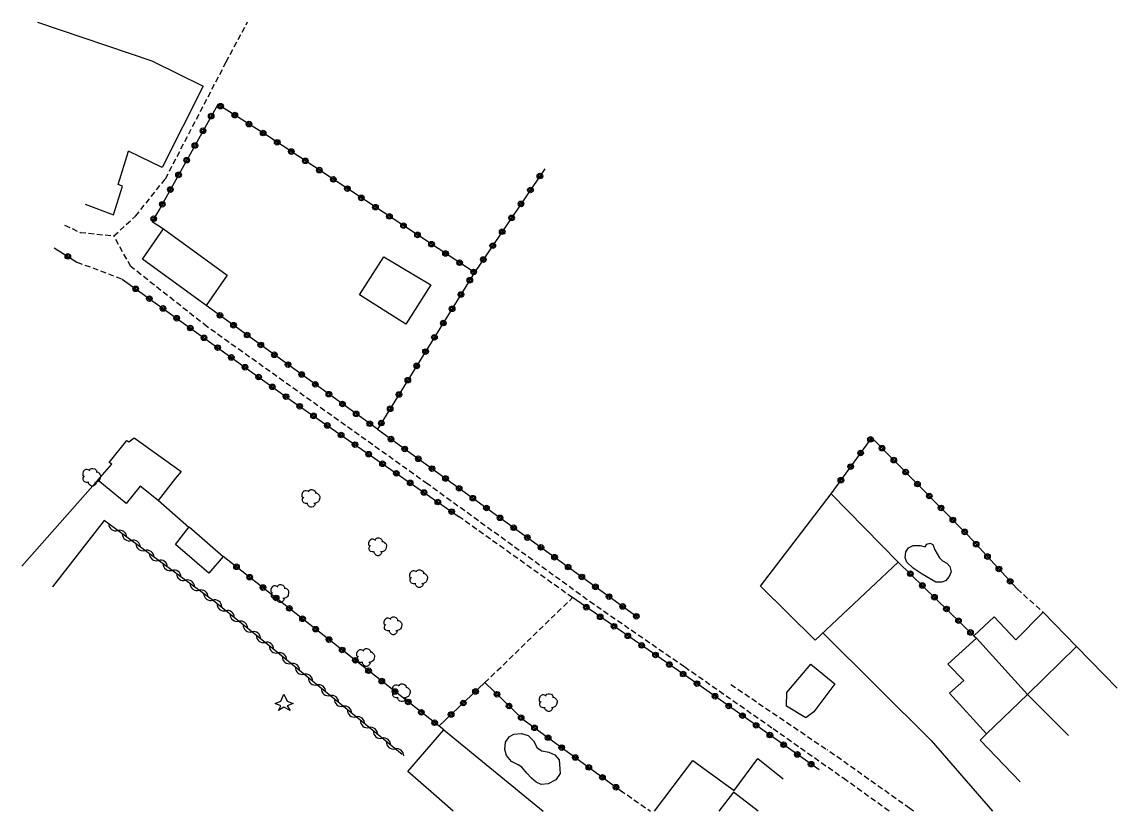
# Model space of a CAD drawing. Header units: millimetres. Extents: x 157000 to 158000, y 121000 to 122000.
# Drawn here: x 157491.7 to 157589.4, y 121000 to 121070.4 of the extents above; entities that cross this region are included whole.
import ezdxf

# ---------------------------------------------------------------- set-up
doc = ezdxf.new("R2010")
doc.units = ezdxf.units.MM
doc.linetypes.add('DASHED', pattern=[0.75, 0.5, -0.25])
doc.layers.get('0').update_dxf_attribs({"linetype": 'CONTINUOUS'})
for name, color, linetype in [('W0017', 7, 'CONTINUOUS'), ('W0070', 7, 'DASHED'), ('W0101', 7, 'CONTINUOUS'), ('W0104', 1, 'CONTINUOUS'), ('W0112', 1, 'DASHED'), ('W0211', 2, 'CONTINUOUS'), ('W0300', 7, 'CONTINUOUS'), ('W0303', 7, 'CONTINUOUS'), ('W0310', 3, 'CONTINUOUS'), ('W0322', 7, 'CONTINUOUS'), ('W0323', 7, 'CONTINUOUS'), ('W0515', 5, 'CONTINUOUS'), ('W1102', 7, 'CONTINUOUS')]:
    doc.layers.add(name, color=color, linetype=linetype)

# ---------------------------------------------------------------- blocks, each defined once
blk = doc.blocks.new('T300')
for p, q in [((-0.8, 0.514), (-0.857, 0.343)), ((-0.857, 0.343), (-0.857, 0.171)), ((-0.857, 0.171), (-0.743, 0.057)), ((-0.686, 0.629), (-0.8, 0.514)), ((-0.8, -0.057), (-0.743, 0.057)), ((-0.743, 0.057), (-0.686, 0.114)), ((-0.571, 0.686), (-0.686, 0.629)), ((-0.457, 0.686), (-0.571, 0.686)), ((-0.286, 0.629), (-0.457, 0.686)), ((-0.286, 0.629), (-0.171, 0.743)), ((-0.229, 0.571), (-0.286, 0.629)), ((-0.171, 0.743), (-0.057, 0.8)), ((-0.057, 0.8), (0.057, 0.8)), ((0.057, 0.8), (0.229, 0.743)), ((0.229, 0.743), (0.343, 0.629)), ((0.343, 0.629), (0.4, 0.514)), ((0.457, 0.457), (0.343, 0.457)), ((0.4, 0.514), (0.4, 0.457)), ((0.571, 0.4), (0.457, 0.457)), ((0.571, 0.4), (0.686, 0.286)), ((0.686, 0.286), (0.743, 0.171)), ((0.743, 0.057), (0.686, -0.171)), ((0.743, 0.171), (0.743, 0.057)), ((-0.8, -0.171), (-0.8, -0.057)), ((-0.8, -0.229), (-0.8, -0.171)), ((-0.743, -0.343), (-0.8, -0.229)), ((-0.686, -0.4), (-0.743, -0.343)), ((-0.514, -0.457), (-0.686, -0.4)), ((-0.4, -0.457), (-0.514, -0.457)), ((-0.4, -0.457), (-0.343, -0.457)), ((-0.343, -0.457), (-0.343, -0.4)), ((-0.343, -0.514), (-0.343, -0.457)), ((-0.286, -0.629), (-0.343, -0.514)), ((-0.171, -0.743), (-0.286, -0.629)), ((-0.057, -0.8), (-0.171, -0.743)), ((0.057, -0.8), (-0.057, -0.8)), ((0.171, -0.743), (0.057, -0.8)), ((0.229, -0.686), (0.171, -0.743)), ((0.286, -0.457), (0.229, -0.457)), ((0.286, -0.629), (0.229, -0.686)), ((0.457, -0.4), (0.286, -0.457)), ((0.343, -0.514), (0.286, -0.629)), ((0.343, -0.514), (0.343, -0.457)), ((0.571, -0.343), (0.457, -0.4)), ((0.629, -0.286), (0.571, -0.343)), ((0.686, -0.171), (0.629, -0.286))]:
    blk.add_line(p, q)
blk = doc.blocks.new('t323o')
at = {"color": 0, "linetype": 'Continuous'}
for radius in [0.25, 0.15]:
    blk.add_circle((0, 0), radius, dxfattribs=at)
blk = doc.blocks.new('T303')
for p, q in [((-0.765, 0), (-0.278, 0.209)), ((-0.278, -0.209), (-0.765, 0)), ((-0.278, 0.209), (0, 0.835)), ((0, 0.835), (0.278, 0.209)), ((0.278, 0.209), (0.835, 0)), ((0.835, 0), (0.278, -0.209)), ((-0.487, -0.626), (-0.278, -0.209)), ((0, -0.348), (-0.487, -0.626)), ((0.557, -0.626), (0, -0.348)), ((0.278, -0.209), (0.557, -0.626))]:
    blk.add_line(p, q)
blk = doc.blocks.new('t322o')
at = {"color": 0, "linetype": 'Continuous'}
for radius in [0.25, 0.15]:
    blk.add_circle((0, 0), radius, dxfattribs=at)
blk = doc.blocks.new('t310o')
at = {"color": 0, "linetype": 'Continuous'}
for centre, start, end in [((-0.5, 0.375), 216.8699, 323.1304), ((0.5, -0.375), 36.8699, 143.1303)]:
    blk.add_arc(centre, 0.625, start, end, dxfattribs=at)

msp = doc.modelspace()

# ---------------------------------------------------------------- linework, layer by layer
at = {"layer": 'W0017'}
msp.add_lwpolyline([(157563.194, 121015.925), (157572.853, 121006.309), (157578.328, 121000)], dxfattribs=at)
at = {"layer": 'W0070'}
for points in [[(157495.524, 121052.309), (157496.909, 121051.663), (157499.923, 121051.344), (157501.851, 121053.103), (157504.524, 121056.451), (157509.951, 121066.891), (157511.854, 121070.449)], [(157569.09, 121000), (157565.289, 121002.731), (157558.64, 121007.409), (157550.822, 121012.872), (157542.765, 121018.43), (157527.9, 121029.206), (157508.247, 121043.232), (157501.422, 121048.609), (157499.923, 121051.344)]]:
    msp.add_lwpolyline(points, dxfattribs=at)
at = {"layer": 'W0101'}
for points in [[(157581.431, 121010.417), (157585.825, 121014.68)], [(157580.783, 121002.603), (157577.208, 121006.319), (157577.789, 121006.883), (157581.431, 121010.417)], [(157557.405, 121000), (157555.204, 121001.682), (157553.911, 121000)]]:
    msp.add_lwpolyline(points, dxfattribs=at)
at = {"layer": 'W0104'}
for points in [[(157493.111, 121070.435), (157503.295, 121066.978), (157507.899, 121064.72), (157504.215, 121057.461), (157501.217, 121058.895)], [(157497.362, 121054.184), (157499.883, 121053.212), (157500.681, 121055.795), (157500.316, 121055.922), (157501.217, 121058.895)], [(157585.825, 121014.68), (157582.846, 121017.745), (157580.39, 121015.3), (157578.457, 121017.355), (157576.664, 121015.652), (157576.886, 121015.43), (157574.323, 121013.13), (157575.764, 121011.646), (157574.486, 121010.524), (157577.789, 121006.883)], [(157581.431, 121010.417), (157576.886, 121015.43)], [(157530.202, 121000), (157528.473, 121001.504), (157526.135, 121003.538), (157529.348, 121007.253), (157538.221, 121000)], [(157548.149, 121000), (157551.59, 121004.529), (157555.257, 121001.825), (157557.366, 121004.704), (157559.632, 121002.881)]]:
    msp.add_lwpolyline(points, dxfattribs=at)
for points in [[(157502.464, 121049.26), (157504.359, 121051.972), (157510.014, 121047.841), (157508.167, 121045.129)], [(157524.019, 121049.474), (157528.202, 121046.97), (157525.982, 121043.455), (157521.847, 121046.071)], [(157503.861, 121027.735), (157502.27, 121029.02), (157501.009, 121027.468), (157498.495, 121029.531), (157499.725, 121030.97), (157499.51, 121031.121), (157501.065, 121033.078), (157501.247, 121032.959), (157501.74, 121033.325), (157505.923, 121030.328), (157505.423, 121029.731)], [(157563.91, 121028.321), (157569.917, 121022.236), (157562.483, 121015.257), (157557.605, 121020.089)], [(157508.407, 121021.25), (157505.408, 121023.796), (157506.637, 121025.363), (157509.684, 121022.738)]]:
    msp.add_lwpolyline(points, close=True, dxfattribs=at)
at = {"layer": 'W0112'}
for points in [[(157496.626, 121049.013), (157500.648, 121047.493)], [(157533.028, 121011.47), (157540.843, 121019.053), (157530.727, 121026.268)], [(157580.528, 121019.828), (157582.846, 121017.745)], [(157554.971, 121011.3), (157563.577, 121005.465)], [(157567.283, 121002.833), (157563.577, 121005.465)], [(157570.941, 121000.232), (157567.283, 121002.833)], [(157545.095, 121001.865), (157547.803, 121000)], [(157571.275, 121000), (157570.941, 121000.232)]]:
    msp.add_lwpolyline(points, dxfattribs=at)
at = {"layer": 'W0211'}
for points in [[(157498.495, 121029.531), (157491.713, 121021.85)], [(157506.597, 121025.311), (157503.861, 121027.735)]]:
    msp.add_lwpolyline(points, dxfattribs=at)
at = {"layer": 'W0303'}
msp.add_lwpolyline([(157499.056, 121025.928), (157494.448, 121020.018)], dxfattribs=at)
at = {"layer": 'W0310'}
msp.add_lwpolyline([(157525.631, 121005.047), (157514.359, 121014.287), (157508.807, 121018.775), (157499.056, 121025.928)], dxfattribs=at)
at = {"layer": 'W0322'}
msp.add_lwpolyline([(157529.348, 121007.253), (157509.684, 121022.738)], dxfattribs=at)
at = {"layer": 'W0323'}
for points in [[(157538.374, 121057.338), (157532.103, 121048.073), (157520.698, 121055.604), (157513.437, 121060.401), (157509.183, 121063.088), (157503.992, 121053.729), (157503.334, 121052.64), (157504.359, 121051.972)], [(157494.598, 121050.277), (157496.626, 121049.013)], [(157532.103, 121048.073), (157523.439, 121034.085), (157508.167, 121045.129)], [(157500.648, 121047.493), (157515.911, 121036.543), (157530.727, 121026.268)], [(157523.439, 121034.085), (157546.576, 121017.362)], [(157563.91, 121028.321), (157567.541, 121033.332), (157576.119, 121024.637), (157580.528, 121019.828)], [(157569.917, 121022.236), (157576.664, 121015.652)], [(157552.334, 121011.119), (157540.843, 121019.053)], [(157533.028, 121011.47), (157528.92, 121007.59)], [(157533.028, 121011.47), (157536.402, 121008.201), (157545.095, 121001.865)], [(157562.862, 121003.677), (157552.334, 121011.119)]]:
    msp.add_lwpolyline(points, dxfattribs=at)
at = {"layer": 'W0515'}
for points in [[(157573.256, 121020.449), (157572.048, 121021.146), (157571.252, 121021.685), (157570.688, 121022.233), (157570.528, 121022.598), (157570.583, 121023.146), (157570.813, 121023.504), (157571.25, 121023.719), (157571.877, 121023.712), (157572.306, 121023.602), (157572.465, 121023.824), (157572.759, 121023.928), (157572.982, 121023.785), (157573.165, 121023.317), (157573.579, 121022.602), (157573.858, 121022.34), (157574.231, 121022.127), (157574.526, 121021.849), (157574.622, 121021.356), (157574.44, 121020.935), (157574.114, 121020.561), (157573.805, 121020.426)], [(157559.932, 121009.369), (157559.978, 121010.593), (157562.096, 121013.114), (157564.251, 121011.346), (157562.364, 121008.848), (157561.65, 121008.323)], [(157536.766, 121003.379), (157536.312, 121003.927), (157535.994, 121004.117), (157535.39, 121004.434), (157534.944, 121004.973), (157534.809, 121005.49), (157534.863, 121006.149), (157535.196, 121006.626), (157535.601, 121006.857), (157536.3, 121006.922), (157536.888, 121006.748), (157537.374, 121006.264), (157537.7, 121005.653), (157538.114, 121005.367), (157538.734, 121005.257), (157539.274, 121005.019), (157539.656, 121004.591), (157539.746, 121003.36), (157539.341, 121002.779), (157538.666, 121002.42), (157538.047, 121002.388), (157537.601, 121002.594), (157537.172, 121002.927)]]:
    msp.add_lwpolyline(points, close=True, dxfattribs=at)
at = {"layer": 'W1102'}
for points in [[(157589.438, 121010.962), (157585.825, 121014.68)], [(157581.431, 121010.417), (157585.097, 121006.753)]]:
    msp.add_lwpolyline(points, dxfattribs=at)

# ---------------------------------------------------------------- block references
at = {"layer": 'W0300', "rotation": 359.9999899823337}
for p in [(157497.993, 121029.796), (157517.541, 121027.917), (157523.491, 121023.588), (157527.165, 121020.749), (157514.773, 121019.428), (157524.859, 121016.542), (157522.44, 121013.718), (157525.615, 121010.569), (157538.726, 121009.682)]:
    msp.add_blockref('T300', p, dxfattribs=at)
at = {"layer": 'W0303', "rotation": 359.9999899823337}
msp.add_blockref('T303', (157515.091, 121009.616), dxfattribs=at)
at = {"layer": 'W0310'}
for p, rotation in [((157500.265, 121025.041), 143.7375022322167), ((157501.475, 121024.154), 143.7375022322167), ((157502.684, 121023.266), 143.7375022322167), ((157503.894, 121022.379), 143.7375022322167), ((157505.103, 121021.492), 143.7375022322167), ((157506.313, 121020.605), 143.7375022322167), ((157507.522, 121019.717), 143.7375022322167), ((157508.732, 121018.83), 143.7375022322167), ((157509.901, 121017.891), 141.0494036217601), ((157511.068, 121016.948), 141.0494036217601), ((157512.234, 121016.005), 141.0494036217601), ((157513.401, 121015.062), 141.0494036217601), ((157514.566, 121014.117), 140.6574882370681), ((157515.726, 121013.166), 140.6574882370681), ((157516.886, 121012.215), 140.6574882370681), ((157518.046, 121011.265), 140.6574882370681), ((157519.206, 121010.314), 140.6574882370681), ((157520.366, 121009.363), 140.6574882370681), ((157521.526, 121008.412), 140.6574882370681), ((157522.686, 121007.461), 140.6574882370681), ((157523.846, 121006.51), 140.6574882370681), ((157525.006, 121005.559), 140.6574882370681)]:
    msp.add_blockref('t310o', p, dxfattribs=dict(at, rotation=rotation))
at = {"layer": 'W0322', "rotation": 141.7802873250083}
for p in [(157510.862, 121021.81), (157512.041, 121020.882), (157513.219, 121019.954), (157514.398, 121019.026), (157515.576, 121018.098), (157516.755, 121017.17), (157517.933, 121016.242), (157519.112, 121015.314), (157520.29, 121014.386), (157521.469, 121013.458), (157522.647, 121012.53), (157523.826, 121011.602), (157525.004, 121010.674), (157526.183, 121009.746), (157527.361, 121008.818), (157528.539, 121007.89)]:
    msp.add_blockref('t322o', p, dxfattribs=at)
at = {"layer": 'W0323'}
for p, rotation in [((157509.438, 121062.927), 147.7218220430402), ((157508.602, 121062.04), 240.9849152458611), ((157510.707, 121062.126), 147.7218220430402), ((157511.975, 121061.325), 147.7218220430402), ((157507.874, 121060.729), 240.9849152458611), ((157513.243, 121060.524), 147.7218220430402), ((157507.147, 121059.417), 240.9849152458611), ((157514.497, 121059.701), 146.5491428355713), ((157506.419, 121058.105), 240.9849152458611), ((157515.749, 121058.874), 146.5491428355713), ((157517, 121058.047), 146.5491428355713), ((157518.252, 121057.22), 146.5491428355713), ((157505.692, 121056.793), 240.9849152458611), ((157519.503, 121056.393), 146.5491428355713), ((157537.933, 121056.686), 235.9079581186224), ((157504.964, 121055.482), 240.9849152458611), ((157520.755, 121055.567), 146.5622429600152), ((157537.092, 121055.444), 235.9079581186224), ((157504.237, 121054.17), 240.9849152458611), ((157522.006, 121054.74), 146.5622429600152), ((157536.251, 121054.202), 235.9079581186224), ((157523.258, 121053.913), 146.5622429600152), ((157503.477, 121052.877), 238.8586186262236), ((157524.51, 121053.087), 146.5622429600152), ((157525.762, 121052.26), 146.5622429600152), ((157535.411, 121052.96), 235.9079581186224), ((157527.013, 121051.434), 146.5622429600152), ((157534.57, 121051.717), 235.9079581186224), ((157528.265, 121050.607), 146.5622429600152), ((157533.729, 121050.475), 235.9079581186224), ((157495.814, 121049.519), 328.0624207180357), ((157529.517, 121049.781), 146.5622429600152), ((157532.888, 121049.233), 235.9079581186224), ((157530.769, 121048.954), 146.5622429600152), ((157531.681, 121047.392), 238.2264208504394), ((157532.02, 121048.128), 146.5622429600152), ((157501.867, 121046.619), 324.343540476698), ((157503.086, 121045.744), 324.343540476698), ((157530.892, 121046.117), 238.2264208504394), ((157504.304, 121044.87), 324.343540476698), ((157530.102, 121044.842), 238.2264208504394), ((157505.523, 121043.995), 324.343540476698), ((157509.382, 121044.25), 144.127296056085), ((157510.598, 121043.371), 144.127296056085), ((157529.312, 121043.567), 238.2264208504394), ((157506.742, 121043.121), 324.343540476698), ((157511.813, 121042.492), 144.127296056085), ((157507.961, 121042.247), 324.343540476698), ((157513.029, 121041.613), 144.127296056085), ((157528.522, 121042.291), 238.2264208504394), ((157509.18, 121041.372), 324.343540476698), ((157510.398, 121040.498), 324.343540476698), ((157514.244, 121040.734), 144.127296056085), ((157527.732, 121041.016), 238.2264208504394), ((157511.617, 121039.624), 324.343540476698), ((157515.46, 121039.855), 144.127296056085), ((157526.942, 121039.741), 238.2264208504394), ((157512.836, 121038.749), 324.343540476698), ((157516.675, 121038.976), 144.127296056085), ((157526.152, 121038.466), 238.2264208504394), ((157514.055, 121037.875), 324.343540476698), ((157517.891, 121038.097), 144.127296056085), ((157515.273, 121037), 324.343540476698), ((157519.106, 121037.218), 144.127296056085), ((157525.363, 121037.191), 238.2264208504394), ((157516.499, 121036.135), 325.2584202625652), ((157520.322, 121036.339), 144.127296056085), ((157524.573, 121035.915), 238.2264208504394), ((157517.731, 121035.281), 325.2584202625652), ((157521.537, 121035.46), 144.127296056085), ((157522.753, 121034.581), 144.127296056085), ((157523.783, 121034.64), 238.2264208504394), ((157518.964, 121034.426), 325.2584202625652), ((157520.197, 121033.571), 325.2584202625652), ((157521.429, 121032.716), 325.2584202625652), ((157524.655, 121033.206), 324.141285911215), ((157567.431, 121033.18), 54.07269280364217), ((157522.662, 121031.861), 325.2584202625652), ((157525.87, 121032.328), 324.141285911215), ((157566.55, 121031.965), 54.07269280364217), ((157568.462, 121032.398), 314.6119085454385), ((157523.894, 121031.006), 325.2584202625652), ((157527.086, 121031.449), 324.141285911215), ((157565.67, 121030.75), 54.07269280364217), ((157569.516, 121031.33), 314.6119085454385), ((157525.127, 121030.152), 325.2584202625652), ((157528.302, 121030.57), 324.141285911215), ((157529.517, 121029.692), 324.141285911215), ((157570.569, 121030.263), 314.6119085454385), ((157526.36, 121029.297), 325.2584202625652), ((157530.733, 121028.813), 324.141285911215), ((157564.79, 121029.536), 54.07269280364217), ((157571.623, 121029.195), 314.6119085454385), ((157527.592, 121028.442), 325.2584202625652), ((157531.949, 121027.934), 324.141285911215), ((157572.676, 121028.127), 314.6119085454385), ((157528.825, 121027.587), 325.2584202625652), ((157530.057, 121026.732), 325.2584202625652), ((157533.165, 121027.056), 324.141285911215), ((157573.73, 121027.059), 314.6119085454385), ((157534.38, 121026.177), 324.141285911215), ((157574.783, 121025.991), 314.6119085454385), ((157535.596, 121025.298), 324.141285911215), ((157575.836, 121024.923), 314.6119085454385), ((157536.812, 121024.419), 324.141285911215), ((157576.861, 121023.828), 312.5153023319353), ((157538.027, 121023.541), 324.141285911215), ((157539.243, 121022.662), 324.141285911215), ((157577.874, 121022.722), 312.5153023319353), ((157540.459, 121021.783), 324.141285911215), ((157541.674, 121020.905), 324.141285911215), ((157570.991, 121021.188), 315.7005285947009), ((157578.888, 121021.617), 312.5153023319353), ((157542.89, 121020.026), 324.141285911215), ((157572.064, 121020.141), 315.7005285947009), ((157579.902, 121020.511), 312.5153023319353), ((157544.106, 121019.147), 324.141285911215), ((157573.138, 121019.093), 315.7005285947009), ((157542.077, 121018.201), 145.3767292284797), ((157545.322, 121018.269), 324.141285911215), ((157574.211, 121018.046), 315.7005285947009), ((157543.312, 121017.348), 145.3767292284797), ((157546.537, 121017.39), 324.141285911215), ((157575.285, 121016.998), 315.7005285947009), ((157544.546, 121016.496), 145.3767292284797), ((157545.78, 121015.644), 145.3767292284797), ((157576.358, 121015.95), 315.7005285947009), ((157547.015, 121014.792), 145.3767292284797), ((157548.249, 121013.939), 145.3767292284797), ((157549.484, 121013.087), 145.3767292284797), ((157550.718, 121012.235), 145.3767292284797), ((157551.952, 121011.383), 145.3767292284797), ((157532.191, 121010.68), 223.3650611041528), ((157534.105, 121010.426), 315.9055480829373), ((157553.559, 121010.253), 144.5875091977775), ((157531.101, 121009.65), 223.3650611041528), ((157535.183, 121009.382), 315.9055480829373), ((157554.784, 121009.387), 144.5875091977775), ((157530.01, 121008.62), 223.3650611041528), ((157536.26, 121008.339), 315.9055480829373), ((157556.009, 121008.521), 144.5875091977775), ((157537.454, 121007.434), 323.9131030294437), ((157557.233, 121007.656), 144.5875091977775), ((157538.666, 121006.551), 323.9131030294437), ((157558.458, 121006.79), 144.5875091977775), ((157539.879, 121005.667), 323.9131030294437), ((157559.683, 121005.924), 144.5875091977775), ((157541.091, 121004.783), 323.9131030294437), ((157560.908, 121005.058), 144.5875091977775), ((157542.303, 121003.9), 323.9131030294437), ((157562.133, 121004.192), 144.5875091977775), ((157543.515, 121003.016), 323.9131030294437), ((157544.727, 121002.133), 323.9131030294437)]:
    msp.add_blockref('t323o', p, dxfattribs=dict(at, rotation=rotation))

doc.saveas('drawing.dxf')
